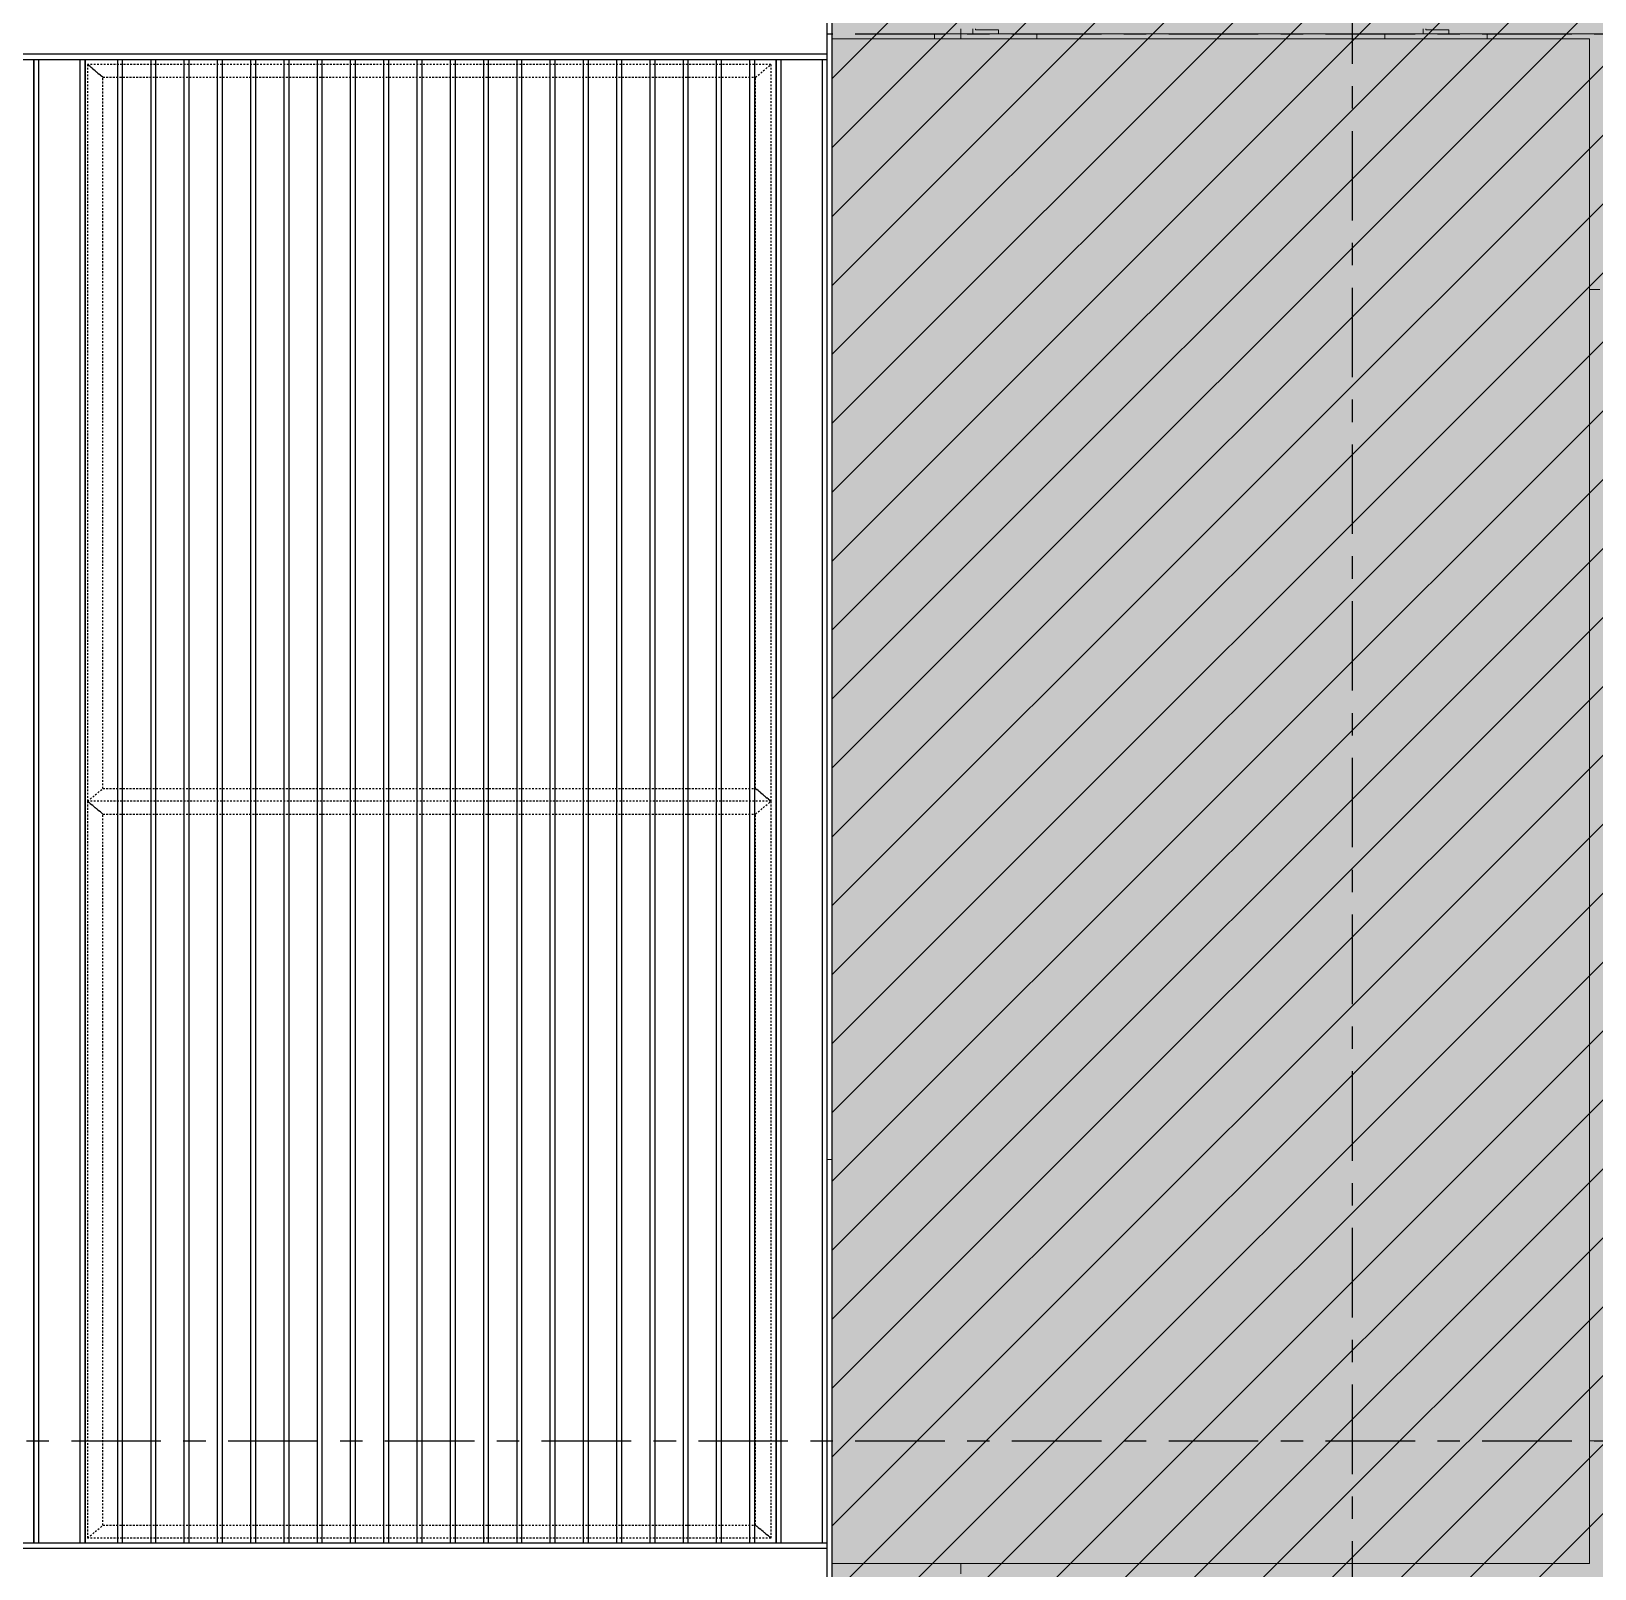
# Model space of a CAD drawing. Header units: millimetres. Extents: x 3774 to 718460, y -768339 to 192544.
# Drawn here: x 446375 to 449429, y -722317 to -719312 of the extents above; entities that cross this region are included whole.
import ezdxf
from ezdxf.enums import TextEntityAlignment as Align
from ezdxf.xclip import XClip

# ---------------------------------------------------------------- set-up
doc = ezdxf.new("R2010")
doc.units = ezdxf.units.MM
doc.header["$XCLIPFRAME"] = 0
doc.set_wipeout_variables(frame=1)
for name, pattern in [('TA_GL_000.70000', [1.925, 0.7, -0.175, 0.175, -0.175, 0.7]), ('TA_HL_001.00000', [6.5, 3.55, -2.95]), ('XKITLINE00', [0]), ('XKITLINE02', [4, 2, -2])]:
    doc.linetypes.add(name, pattern=pattern)
for name, color, linetype in [('000 - 0_SYM_DWG_GRID-BUBBLE_MAIN_COLOR_1', 7, 'Continuous'), ('000 - 0_SYM_DWG_GRIDLINE_MAIN_COLOR_251', 7, 'Continuous'), ('000 - CONCRETE_COL_HATCH_', 7, 'Continuous'), ('010 - ASPG_EXTR_MAIN_COLOR_2', 7, 'Continuous'), ('010 - ASPG_EXTR_WIPEOUT_', 7, 'Continuous'), ('010 - ASPG_FRAMING_MAIN_COLOR_1', 7, 'Continuous'), ('010 - ASPG_FRAMING_MAIN_COLOR_2', 7, 'Continuous'), ('010 - ASPG_FRAMING_SUB_COLOR_2', 7, 'Continuous'), ('010 - ASPG_FRAMING_SUB_COLOR_3', 7, 'Continuous'), ('010 - ASPG_FRAMING_WIPEOUT_', 7, 'Continuous')]:
    doc.layers.add(name, color=color, linetype=linetype)
doc.layers.add('Bolt', color=7, linetype='Continuous', lineweight=0)
doc.layers.add('Part', color=7, linetype='Continuous', lineweight=0)
doc.styles.add('ARIAL', font='arial.ttf')
doc.styles.add('TA', font='', dxfattribs={"height": 4.5})
doc.styles.get('TA').set_extended_font_data('Cordia New')

# ---------------------------------------------------------------- blocks, each defined once
blk = doc.blocks.new('*A13134195')
at = {"layer": 'Part', "color": 7, "linetype": 'XKITLINE00', "lineweight": 0}
for p, q in [((2331.369518, -82.453462), (2363.435963, -82.453462)), ((2375.275963, -82.453462), (2375.435963, -82.453462))]:
    blk.add_line(p, q, dxfattribs=at)
blk = doc.blocks.new('*A13154197')
at = {"layer": 'Part', "color": 7, "linetype": 'XKITLINE00', "lineweight": 0}
for p, q in [((2365.449523, -60.453462), (2365.635964, -60.453462)), ((2365.449523, -60.533462), (2365.449523, -60.453462)), ((2366.035964, -60.453462), (2372.675964, -60.453462)), ((2373.075964, -60.453462), (2377.635964, -60.453462)), ((2378.035964, -60.453462), (2384.675964, -60.453462)), ((2385.075964, -60.453462), (2389.635964, -60.453462)), ((2390.035964, -60.453462), (2396.675964, -60.453462)), ((2397.075964, -60.453462), (2401.635964, -60.453462)), ((2402.035964, -60.453462), (2407.075964, -60.453462)), ((2407.475964, -60.453462), (2408.169525, -60.453462)), ((2408.169525, -60.533462), (2408.169525, -60.453462)), ((2375.275963, -64.453462), (2375.435963, -64.453462)), ((2387.275963, -64.453462), (2387.435963, -64.453462)), ((2399.275963, -64.453462), (2399.435963, -64.453462))]:
    blk.add_line(p, q, dxfattribs=at)
blk = doc.blocks.new('*A13214203')
at = {"layer": 'Part', "color": 7, "linetype": 'XKITLINE00', "lineweight": 0}
for p, q in [((2375.275963, -60.533462), (2363.435963, -60.533462)), ((2363.435963, -60.533462), (2363.435963, -84.373462)), ((2375.275963, -60.533462), (2375.275963, -84.373462)), ((2375.275963, -84.373462), (2363.435963, -84.373462))]:
    blk.add_line(p, q, dxfattribs=at)
blk = doc.blocks.new('*A13384220')
at = {"layer": 'Part', "color": 7, "linetype": 'XKITLINE00', "lineweight": 0}
for p, q in [((2363.049523, -124.453462), (2363.049523, -78.053462)), ((2363.049523, -78.053462), (2363.435963, -78.053462)), ((2365.449523, -84.533462), (2365.449523, -84.373462))]:
    blk.add_line(p, q, dxfattribs=at)
blk = doc.blocks.new('*A15364418')
at = {"layer": 'Part', "color": 7, "linetype": 'XKITLINE00', "lineweight": 0}
for p, q in [((2363.049523, -78.053462), (2363.049523, -33.653462)), ((2365.449523, -60.533462), (2365.449523, -60.373462)), ((2363.049523, -78.053462), (2363.435963, -78.053462))]:
    blk.add_line(p, q, dxfattribs=at)
blk = doc.blocks.new('*A15384420')
at = {"layer": 'Part', "color": 7, "linetype": 'XKITLINE00', "lineweight": 0}
for p, q in [((2358.649603, -68.053462), (2358.649603, -56.621462)), ((2359.449603, -68.053462), (2359.449603, -56.621462)), ((2358.649603, -80.053462), (2358.649603, -68.621462)), ((2359.449603, -80.053462), (2359.449603, -68.621462)), ((2358.649603, -82.133462), (2358.649603, -80.621462)), ((2359.449603, -82.133462), (2359.449603, -80.621462)), ((2358.649603, -82.133462), (2359.449603, -82.133462))]:
    blk.add_line(p, q, dxfattribs=at)
blk = doc.blocks.new('*A16494531')
at = {"layer": 'Part', "color": 7, "linetype": 'XKITLINE00', "lineweight": 0}
for p, q in [((2365.635964, -60.453462), (2365.635964, -60.373462)), ((2365.635964, -60.453462), (2366.035964, -60.453462)), ((2365.675964, -60.393462), (2365.675964, -60.373462)), ((2366.035964, -60.393462), (2365.675964, -60.393462)), ((2366.035964, -60.453462), (2366.035964, -60.393462))]:
    blk.add_line(p, q, dxfattribs=at)
blk = doc.blocks.new('*A16504532')
at = {"layer": 'Part', "color": 7, "linetype": 'XKITLINE00', "lineweight": 0}
for p, q in [((2365.035964, -60.453462), (2365.635964, -60.453462)), ((2365.035964, -60.533462), (2365.035964, -60.453462)), ((2366.035964, -60.453462), (2366.635964, -60.453462)), ((2366.635964, -60.453462), (2366.635964, -60.533462))]:
    blk.add_line(p, q, dxfattribs=at)
blk = doc.blocks.new('*A16554537')
at = {"layer": 'Part', "color": 7, "linetype": 'XKITLINE00', "lineweight": 0}
for p, q in [((2362.889518, -80.053462), (2331.529518, -80.053462)), ((2331.529518, -80.573462), (2331.529518, -80.053462)), ((2362.889518, -80.573462), (2362.889518, -80.053462)), ((2362.889518, -80.573462), (2331.529518, -80.573462))]:
    blk.add_line(p, q, dxfattribs=at)
blk = doc.blocks.new('*A16564538')
at = {"layer": 'Part', "color": 7, "linetype": 'XKITLINE00', "lineweight": 0}
for p, q in [((2362.889518, -68.053462), (2331.529518, -68.053462)), ((2331.529518, -68.573462), (2331.529518, -68.053462)), ((2362.889518, -68.573462), (2362.889518, -68.053462)), ((2362.889518, -68.573462), (2331.529518, -68.573462))]:
    blk.add_line(p, q, dxfattribs=at)
blk = doc.blocks.new('*A16574539')
at = {"layer": 'Part', "color": 7, "linetype": 'XKITLINE00', "lineweight": 0}
for p, q in [((2358.649603, -80.573462), (2358.649603, -80.621462)), ((2358.649603, -80.621462), (2359.449603, -80.621462)), ((2359.449603, -80.621462), (2359.449603, -80.573462))]:
    blk.add_line(p, q, dxfattribs=at)
blk = doc.blocks.new('*A16584540')
at = {"layer": 'Part', "color": 7, "linetype": 'XKITLINE00', "lineweight": 0}
for p, q in [((2359.025603, -81.421462), (2359.025603, -80.621462)), ((2359.025603, -80.621462), (2359.073603, -80.621462)), ((2359.073603, -81.421462), (2359.073603, -80.621462)), ((2359.025603, -80.861462), (2359.073603, -80.861462)), ((2359.025603, -81.421462), (2359.073603, -81.421462))]:
    blk.add_line(p, q, dxfattribs=at)
blk = doc.blocks.new('*A16594541')
at = {"layer": 'Part', "color": 7, "linetype": 'XKITLINE00', "lineweight": 0}
for p, q in [((2358.985603, -82.173462), (2358.545603, -82.173462)), ((2358.545603, -82.173462), (2358.545603, -82.213462)), ((2358.985603, -82.133462), (2358.985603, -82.173462)), ((2359.025603, -82.213462), (2359.025603, -82.133462))]:
    blk.add_line(p, q, dxfattribs=at)
blk = doc.blocks.new('*A16604542')
at = {"layer": 'Part', "color": 7, "linetype": 'XKITLINE00', "lineweight": 0}
for p, q in [((2358.009603, -82.453462), (2358.169603, -82.293462)), ((2358.169603, -82.293462), (2359.929603, -82.293462)), ((2359.929603, -82.293462), (2360.089603, -82.453462))]:
    blk.add_line(p, q, dxfattribs=at)
blk = doc.blocks.new('*A16614543')
at = {"layer": 'Part', "color": 7, "linetype": 'XKITLINE00', "lineweight": 0}
for p, q in [((2359.929603, -82.213462), (2358.169603, -82.213462)), ((2358.169603, -82.213462), (2358.169603, -82.293462)), ((2359.929603, -82.293462), (2358.169603, -82.293462)), ((2359.929603, -82.213462), (2359.929603, -82.293462))]:
    blk.add_line(p, q, dxfattribs=at)
blk = doc.blocks.new('*A16734555')
at = {"layer": 'Part', "color": 7, "linetype": 'XKITLINE00', "lineweight": 0}
for p, q in [((2358.649603, -68.573462), (2358.649603, -68.621462)), ((2358.649603, -68.621462), (2359.449603, -68.621462)), ((2359.449603, -68.621462), (2359.449603, -68.573462))]:
    blk.add_line(p, q, dxfattribs=at)
blk = doc.blocks.new('*A16744556')
at = {"layer": 'Part', "color": 7, "linetype": 'XKITLINE00', "lineweight": 0}
for p, q in [((2359.025603, -69.421462), (2359.025603, -68.621462)), ((2359.025603, -68.621462), (2359.073603, -68.621462)), ((2359.073603, -69.421462), (2359.073603, -68.621462)), ((2359.025603, -68.861462), (2359.073603, -68.861462)), ((2359.025603, -69.421462), (2359.073603, -69.421462))]:
    blk.add_line(p, q, dxfattribs=at)
blk = doc.blocks.new('*A16794561')
at = {"layer": 'Bolt'}
for points in [[(2358.754, -80.573), (2358.754, -80.525), (2358.866, -80.525), (2358.866, -80.573)], [(2358.754, -80.621), (2358.754, -80.573), (2358.866, -80.573), (2358.866, -80.621)], [(2359.234, -80.573), (2359.234, -80.525), (2359.346, -80.525), (2359.346, -80.573)], [(2359.234, -80.621), (2359.234, -80.573), (2359.346, -80.573), (2359.346, -80.621)]]:
    blk.add_hatch(color=7, dxfattribs=at).paths.add_polyline_path(points, flags=17)
at = {"layer": 'Bolt', "color": 7, "linetype": 'XKITLINE00', "lineweight": 0}
for p, q in [((2358.81, -80.685), (2358.81, -80.341)), ((2359.29, -80.685), (2359.29, -80.341)), ((2358.754, -80.573), (2358.754, -80.525)), ((2358.754, -80.621), (2358.754, -80.573)), ((2358.866, -80.573), (2358.866, -80.525)), ((2358.866, -80.621), (2358.866, -80.573)), ((2359.234, -80.573), (2359.234, -80.525)), ((2359.234, -80.621), (2359.234, -80.573)), ((2359.346, -80.573), (2359.346, -80.525)), ((2359.346, -80.621), (2359.346, -80.573))]:
    blk.add_line(p, q, dxfattribs=at)
blk = doc.blocks.new('*A16804562')
at = {"layer": 'Bolt'}
for points in [[(2358.466, -82.213), (2358.466, -82.293), (2358.354, -82.293), (2358.354, -82.213)], [(2359.746, -82.213), (2359.746, -82.293), (2359.634, -82.293), (2359.634, -82.213)]]:
    blk.add_hatch(color=7, dxfattribs=at).paths.add_polyline_path(points, flags=17)
at = {"layer": 'Bolt', "color": 7, "linetype": 'XKITLINE00', "lineweight": 0}
for p, q in [((2358.41, -82.357), (2358.41, -82.013)), ((2359.69, -82.357), (2359.69, -82.013)), ((2358.354, -82.293), (2358.354, -82.213)), ((2358.466, -82.293), (2358.466, -82.213)), ((2359.634, -82.293), (2359.634, -82.213)), ((2359.746, -82.293), (2359.746, -82.213))]:
    blk.add_line(p, q, dxfattribs=at)
blk = doc.blocks.new('*A16814563')
at = {"layer": 'Bolt', "color": 7, "linetype": 'XKITLINE02', "lineweight": 0}
for p, q in [((2359.136963, -81.933462), (2358.793603, -81.933462)), ((2359.025603, -81.877462), (2358.985603, -81.877462)), ((2359.025603, -81.989462), (2358.985603, -81.989462)), ((2359.073603, -81.877462), (2359.025603, -81.877462)), ((2359.073603, -81.989462), (2359.025603, -81.989462))]:
    blk.add_line(p, q, dxfattribs=at)
blk = doc.blocks.new('*A16894571')
at = {"layer": 'Bolt'}
for points in [[(2358.754, -68.573), (2358.754, -68.525), (2358.866, -68.525), (2358.866, -68.573)], [(2358.754, -68.621), (2358.754, -68.573), (2358.866, -68.573), (2358.866, -68.621)], [(2359.234, -68.573), (2359.234, -68.525), (2359.346, -68.525), (2359.346, -68.573)], [(2359.234, -68.621), (2359.234, -68.573), (2359.346, -68.573), (2359.346, -68.621)]]:
    blk.add_hatch(color=7, dxfattribs=at).paths.add_polyline_path(points, flags=17)
at = {"layer": 'Bolt', "color": 7, "linetype": 'XKITLINE00', "lineweight": 0}
for p, q in [((2358.81, -68.685), (2358.81, -68.341)), ((2359.29, -68.685), (2359.29, -68.341)), ((2358.754, -68.573), (2358.754, -68.525)), ((2358.754, -68.621), (2358.754, -68.573)), ((2358.866, -68.573), (2358.866, -68.525)), ((2358.866, -68.621), (2358.866, -68.573)), ((2359.234, -68.573), (2359.234, -68.525)), ((2359.234, -68.621), (2359.234, -68.573)), ((2359.346, -68.573), (2359.346, -68.525)), ((2359.346, -68.621), (2359.346, -68.573))]:
    blk.add_line(p, q, dxfattribs=at)
blk = doc.blocks.new('*A16904572')
at = {"layer": 'Part', "color": 7, "linetype": 'XKITLINE00', "lineweight": 0}
for p, q in [((2372.075964, -60.453462), (2372.675964, -60.453462)), ((2372.075964, -60.533462), (2372.075964, -60.453462)), ((2373.075964, -60.453462), (2373.675964, -60.453462)), ((2373.675964, -60.453462), (2373.675964, -60.533462))]:
    blk.add_line(p, q, dxfattribs=at)
blk = doc.blocks.new('*A16914573')
at = {"layer": 'Part', "color": 7, "linetype": 'XKITLINE00', "lineweight": 0}
for p, q in [((2372.675964, -60.453462), (2372.675964, -60.373462)), ((2372.675964, -60.453462), (2373.075964, -60.453462)), ((2372.715964, -60.393462), (2372.715964, -60.373462)), ((2373.075964, -60.393462), (2372.715964, -60.393462)), ((2373.075964, -60.453462), (2373.075964, -60.393462))]:
    blk.add_line(p, q, dxfattribs=at)
blk = doc.blocks.new('W-1-PP19-SE-ENT3_20260407-111149_PP19_ENT3_SE_ELE3')
at = {"color": 7, "lineweight": 0, "xscale": 125, "yscale": 125, "zscale": 125}
for name in ['*A13214203', '*A15364418', '*A15384420', '*A16504532', '*A13154197', '*A16494531', '*A16904572', '*A16914573', '*A16564538', '*A16894571', '*A16734555', '*A16744556', '*A13384220', '*A16554537', '*A16794561', '*A16574539', '*A16584540', '*A16804562', '*A16814563', '*A16604542', '*A16614543', '*A16594541', '*A13134195']:
    blk.add_blockref(name, (-296446.190625, 122106.68275), dxfattribs=at)
blk = doc.blocks.new('A$Cc95a8f7c')
at = {"layer": '000 - CONCRETE_COL_HATCH_', "transparency": 33554585}
h = blk.add_hatch(dxfattribs=at)
h.set_pattern_fill('AR-CONC', scale=2.5)
h.paths.add_polyline_path([(-9706.691625, -12559.999625), (-14206.257875, -12559.999625), (-14206.257875, -15540), (-24.997375, -15540), (-24.997375, -12559.999625), (-3726.691625, -12559.999625), (-3726.691625, 300), (-9706.691625, 300)])
h = blk.add_hatch(dxfattribs=at)
h.set_pattern_fill('ANSI31', scale=30)
h.paths.add_polyline_path([(-3726.691625, -12559.999625), (-24.997375, -12559.999625), (-24.997375, -15540), (-14206.257875, -15540), (-14206.257875, -12559.999625), (-9706.691625, -12559.999625), (-9706.691625, 300), (-3726.691625, 300)])
at = {"layer": '000 - CONCRETE_COL_HATCH_', "color": 7}
blk.add_lwpolyline([(-3726.691625, -12559.999625), (-24.997375, -12559.999625), (-24.997375, -15540), (-14206.257875, -15540), (-14206.257875, -12559.999625), (-9706.691625, -12559.999625), (-9706.691625, 300), (-3726.691625, 300)], close=True, dxfattribs=at)
blk.add_lwpolyline([(-3726.691625, -12559.999625), (-24.997375, -12559.999625), (-24.997375, -15540), (-14206.257875, -15540), (-14206.257875, -12559.999625), (-9706.691625, -12559.999625), (-9706.691625, 300), (-3726.691625, 300)], close=True, dxfattribs=at)
blk.add_lwpolyline([(-3726.691625, -12559.999625), (-24.997375, -12559.999625), (-24.997375, -15540), (-14206.257875, -15540), (-14206.257875, -12559.999625), (-9706.691625, -12559.999625), (-9706.691625, 300), (-3726.691625, 300)], close=True, dxfattribs=at)
blk.add_lwpolyline([(-3726.691625, -12559.999625), (-24.997375, -12559.999625), (-24.997375, -15540), (-14206.257875, -15540), (-14206.257875, -12559.999625), (-9706.691625, -12559.999625), (-9706.691625, 300), (-3726.691625, 300)], close=True, dxfattribs=at)
blk = doc.blocks.new('W-1-PP19-SE-ENT3_20260407-141310_PP19_ENT3_PRECAST_HATCH')
at = {"color": 7}
blk.add_blockref('A$Cc95a8f7c', (-46357.4, 85502.9), dxfattribs=at)
blk = doc.blocks.new('W-1-PP19-SE-ENT3_20260407-141433PP19_ENT3_PRECAST_HATCH')
at = {"color": 7}
blk.add_blockref('W-1-PP19-SE-ENT3_20260407-141310_PP19_ENT3_PRECAST_HATCH', (55047.4, 32597.1), dxfattribs=at)
blk = doc.blocks.new('*U7975')
at = {"layer": '000 - 0_SYM_DWG_GRIDLINE_MAIN_COLOR_251', "color": 7, "linetype": 'ByBlock', "ltscale": 5}
blk.add_line((16, 0), (-354.338, 0), dxfattribs=at)
at = {"color": 7, "style": 'TA', "flags": 1}
blk.add_attdef('LOCATION', (6, -6), '', height=4.5, rotation=270, dxfattribs=at)
at = {"layer": '000 - 0_SYM_DWG_GRID-BUBBLE_MAIN_COLOR_1', "color": 7, "style": 'ARIAL'}
blk.add_attdef('GRID-HEAD', text='', height=4, rotation=90, dxfattribs=at).set_placement((34, 0), align=Align.MIDDLE_CENTER)
blk = doc.blocks.new('*U5908')
at = {"layer": '000 - 0_SYM_DWG_GRIDLINE_MAIN_COLOR_251', "color": 7, "linetype": 'ByBlock', "ltscale": 5}
blk.add_line((10, 0), (-471.236, 0), dxfattribs=at)
at = {"color": 7, "style": 'TA', "flags": 1}
blk.add_attdef('LOCATION', (6, -6), '', height=4.5, rotation=270, dxfattribs=at)
blk = doc.blocks.new('W-1-PP19-SE-ENT3_20260407-142507PP19_ENT3_ELE1_DIMS_2')
at = {"layer": '000 - 0_SYM_DWG_GRIDLINE_MAIN_COLOR_251', "color": 7, "linetype": 'TA_GL_000.70000'}
for name, p, xscale, yscale, zscale, rotation in [('*U7975', (0, 101510), 50.00000000000007, 50.00000000000007, 50.00000000000007, 270), ('*U5908', (-12415.2, 114550), 50.00000000000003, 50.00000000000003, 50.00000000000003, 180), ('*U5908', (-12415.2, 111800), 50.00000000000003, 50.00000000000003, 50.00000000000003, 180)]:
    blk.add_blockref(name, p, dxfattribs=dict(at, xscale=xscale, yscale=yscale, zscale=zscale, rotation=rotation))
blk = doc.blocks.new('*U8038')
at = {"layer": '010 - ASPG_FRAMING_SUB_COLOR_3', "color": 7, "linetype": 'ByBlock'}
for points in [[(0, 0), (0, 1335), (25, 1305), (25, 30), (0, 0)], [(1440, 1335), (0, 1335), (25, 1305), (1415, 1305)], [(1440, 0), (1440, 1335), (1415, 1305), (1415, 30), (1440, 0)], [(25, 30), (1415, 30), (1440, 0), (0, 0), (25, 30)]]:
    blk.add_lwpolyline(points, close=True, dxfattribs=at)
blk = doc.blocks.new('*U8491')
at = {"color": 7}
blk.add_wipeout([(50, 0), (1450, 0), (1450, 12850), (50, 12850)], dxfattribs=at).dxf.layer = '010 - ASPG_EXTR_WIPEOUT_'
at = {"layer": '010 - ASPG_FRAMING_SUB_COLOR_2', "color": 7}
blk.add_lwpolyline([(50, 0), (1450, 0), (1450, 12850), (50, 12850)], close=True, dxfattribs=at)
at = {"color": 7}
blk.add_wipeout([(1450, 0), (1550, 0), (1550, 12850), (1450, 12850)], dxfattribs=at).dxf.layer = '010 - ASPG_EXTR_WIPEOUT_'
at = {"layer": '010 - ASPG_FRAMING_MAIN_COLOR_1', "color": 7}
for points in [[(1450, 0), (1460, 0), (1460, 12850), (1450, 12850)], [(1540, 0), (1550, 0), (1550, 12850), (1540, 12850)]]:
    blk.add_lwpolyline(points, close=True, dxfattribs=at)
at = {"layer": '010 - ASPG_FRAMING_SUB_COLOR_2', "color": 7}
blk.add_lwpolyline([(1450, 0), (1550, 0), (1550, 12850), (1450, 12850)], close=True, dxfattribs=at)
blk = doc.blocks.new('*U8490')
at = {"color": 7}
blk.add_wipeout([(50, 0), (1400, 0), (1400, 12850), (50, 12850)], dxfattribs=at).dxf.layer = '010 - ASPG_EXTR_WIPEOUT_'
at = {"layer": '010 - ASPG_EXTR_MAIN_COLOR_2', "color": 7}
for points in [[(113.3, 0), (123.5, 0), (123.5, 12850), (113.3, 12850)], [(178.3, 0), (188.5, 0), (188.5, 12850), (178.3, 12850)], [(243.3, 0), (253.5, 0), (253.5, 12850), (243.3, 12850)], [(308.3, 0), (318.5, 0), (318.5, 12850), (308.3, 12850)], [(373.3, 0), (383.5, 0), (383.5, 12850), (373.3, 12850)], [(438.3, 0), (448.5, 0), (448.5, 12850), (438.3, 12850)], [(503.3, 0), (513.5, 0), (513.5, 12850), (503.3, 12850)], [(568.3, 0), (578.5, 0), (578.5, 12850), (568.3, 12850)], [(633.3, 0), (643.5, 0), (643.5, 12850), (633.3, 12850)], [(698.3, 0), (708.5, 0), (708.5, 12850), (698.3, 12850)], [(763.3, 0), (773.5, 0), (773.5, 12850), (763.3, 12850)], [(828.3, 0), (838.5, 0), (838.5, 12850), (828.3, 12850)], [(893.3, 0), (903.5, 0), (903.5, 12850), (893.3, 12850)], [(958.3, 0), (968.5, 0), (968.5, 12850), (958.3, 12850)], [(1023.3, 0), (1033.5, 0), (1033.5, 12850), (1023.3, 12850)], [(1088.3, 0), (1098.5, 0), (1098.5, 12850), (1088.3, 12850)], [(1153.3, 0), (1163.5, 0), (1163.5, 12850), (1153.3, 12850)], [(1218.3, 0), (1228.5, 0), (1228.5, 12850), (1218.3, 12850)], [(1283.3, 0), (1293.5, 0), (1293.5, 12850), (1283.3, 12850)], [(1348.3, 0), (1358.5, 0), (1358.5, 12850), (1348.3, 12850)]]:
    blk.add_lwpolyline(points, close=True, dxfattribs=at)
at = {"layer": '010 - ASPG_FRAMING_SUB_COLOR_2', "color": 7}
blk.add_lwpolyline([(50, 0), (1400, 0), (1400, 12850), (50, 12850)], close=True, dxfattribs=at)
at = {"color": 7}
for points in [[(-50, 0), (50, 0), (50, 12850), (-50, 12850)], [(1400, 0), (1500, 0), (1500, 12850), (1400, 12850)]]:
    blk.add_wipeout(points, dxfattribs=at).dxf.layer = '010 - ASPG_EXTR_WIPEOUT_'
at = {"layer": '010 - ASPG_FRAMING_MAIN_COLOR_1', "color": 7}
for points in [[(-50, 0), (-40, 0), (-40, 12850), (-50, 12850)], [(40, 0), (50, 0), (50, 12850), (40, 12850)], [(1400, 0), (1410, 0), (1410, 12850), (1400, 12850)], [(1490, 0), (1500, 0), (1500, 12850), (1490, 12850)]]:
    blk.add_lwpolyline(points, close=True, dxfattribs=at)
at = {"layer": '010 - ASPG_FRAMING_SUB_COLOR_2', "color": 7}
for points in [[(-50, 0), (50, 0), (50, 12850), (-50, 12850)], [(1400, 0), (1500, 0), (1500, 12850), (1400, 12850)]]:
    blk.add_lwpolyline(points, close=True, dxfattribs=at)
blk = doc.blocks.new('*U7965')
at = {"color": 7}
blk.add_wipeout([(0, -40), (4413, -40), (4413, 40), (0, 40)], dxfattribs=at).dxf.layer = '010 - ASPG_FRAMING_WIPEOUT_'
at = {"layer": '010 - ASPG_FRAMING_MAIN_COLOR_2', "color": 7}
blk.add_lwpolyline([(0, -40), (4413, -40), (4413, 40), (0, 40)], close=True, dxfattribs=at)
at = {"color": 7}
for points in [[(0, 40), (4493.8, 40), (4493.8, 50), (0, 50)], [(0, -50), (4493.8, -50), (4493.8, -40), (0, -40)]]:
    blk.add_wipeout(points, dxfattribs=at).dxf.layer = '010 - ASPG_FRAMING_WIPEOUT_'
at = {"layer": '010 - ASPG_FRAMING_MAIN_COLOR_1', "color": 7}
for points in [[(0, 40), (4493.8, 40), (4493.8, 50), (0, 50)], [(0, -50), (4493.8, -50), (4493.8, -40), (0, -40)]]:
    blk.add_lwpolyline(points, close=True, dxfattribs=at)

msp = doc.modelspace()

# ---------------------------------------------------------------- block references
at = {"color": 7}
ref = msp.add_blockref('W-1-PP19-SE-ENT3_20260407-111149_PP19_ENT3_SE_ELE3', (448956.051, -833866.64), dxfattribs=at)
XClip(ref).set_block_clipping_path([(-12000.0004375063, 99820.555271939), (12229.3280822252, 118947.6656106847)])

# ---------------------------------------------------------------- next in the draw order: block references
msp.add_blockref('*U8491', (444930.051, -728316.64), dxfattribs=at)

# ---------------------------------------------------------------- next in the draw order: block references
msp.add_blockref('*U8490', (446430.051, -728316.64), dxfattribs=at)

# ---------------------------------------------------------------- next in the draw order: block references
for name in ['W-1-PP19-SE-ENT3_20260407-142507PP19_ENT3_ELE1_DIMS_2', 'W-1-PP19-SE-ENT3_20260407-141433PP19_ENT3_PRECAST_HATCH']:
    msp.add_blockref(name, (448956.051, -833866.64), dxfattribs=at)
at = {"color": 7, "linetype": 'TA_HL_001.00000', "rotation": 90}
for p in [(447820.051, -720816.64), (447820.051, -722256.64)]:
    msp.add_blockref('*U8038', p, dxfattribs=at)

# ---------------------------------------------------------------- next in the draw order: block references
at = {"color": 7, "rotation": 180}
for p in [(447930.051, -719316.64), (447930.051, -722316.64)]:
    msp.add_blockref('*U7965', p, dxfattribs=at)

doc.saveas('drawing.dxf')
